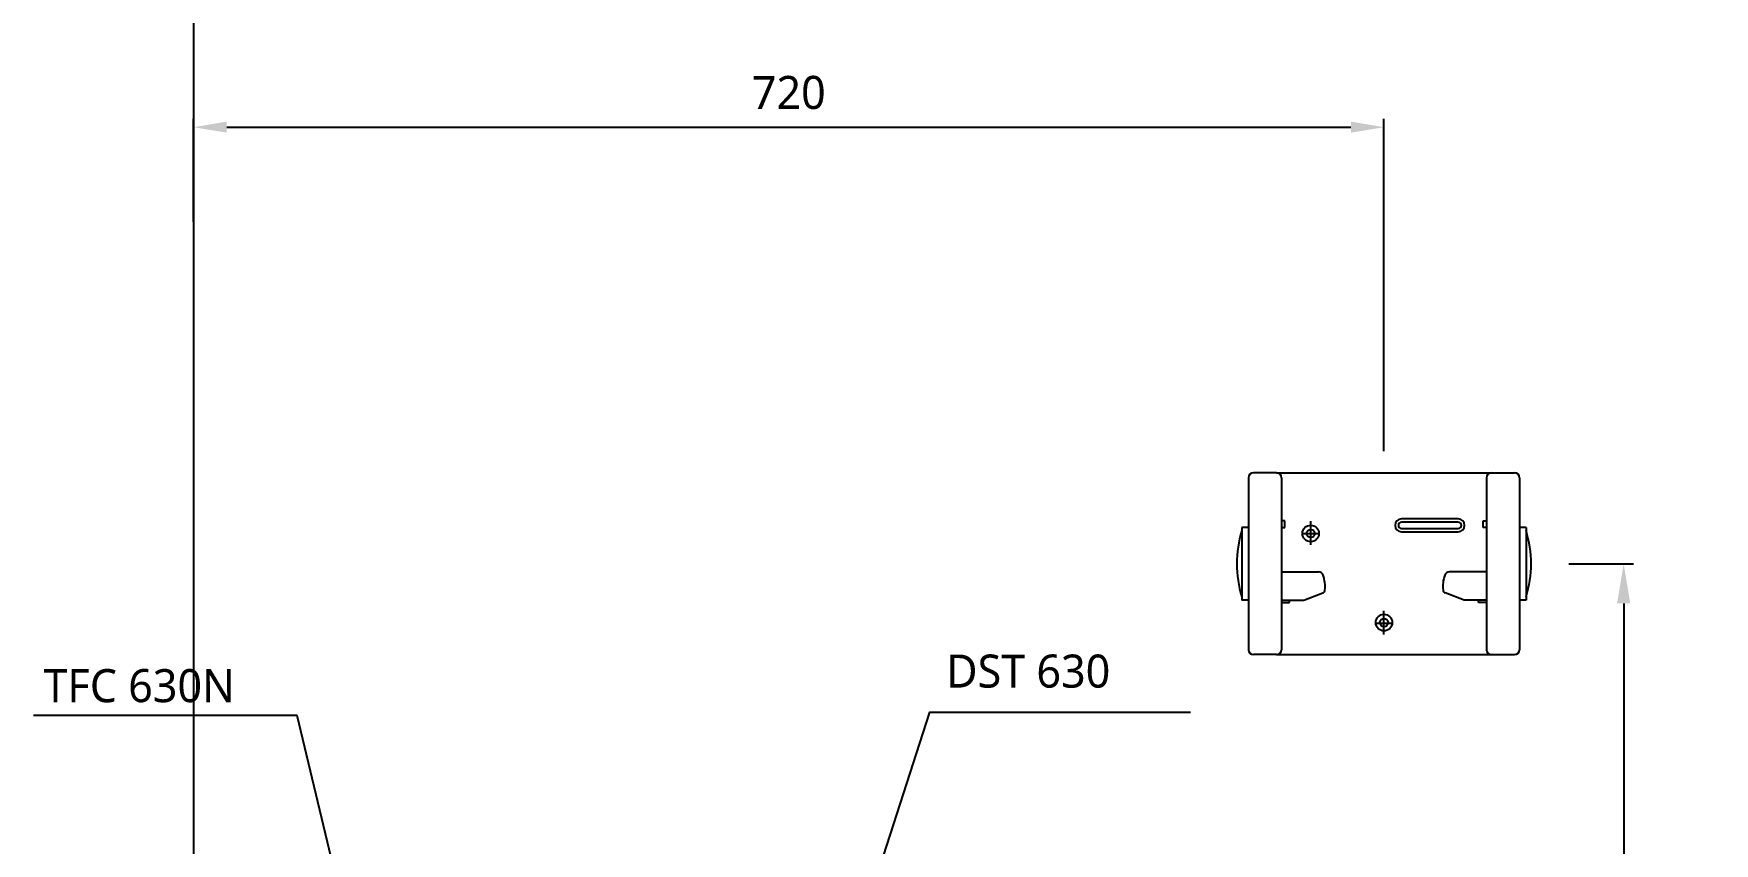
# Model space of a CAD drawing. Extents: x -7692 to 9871, y -72 to 2456.
# Drawn here: x -7652 to -6636, y 817 to 1306 of the extents above; entities that cross this region are included whole.
import ezdxf

# ---------------------------------------------------------------- set-up
doc = ezdxf.new("R2010")
doc.units = 0
doc.header["$LTSCALE"] = 20
doc.header["$MEASUREMENT"] = 0
doc.layers.get('0').update_dxf_attribs({"linetype": 'CONTINUOUS'})
doc.layers.get('DEFPOINTS').update_dxf_attribs({"linetype": 'CONTINUOUS'})
for name, color, linetype in [('1', 7, 'CONTINUOUS'), ('2', 2, 'CONTINUOUS'), ('3', 3, 'CONTINUOUS'), ('4', 4, 'CONTINUOUS'), ('6', 6, 'CONTINUOUS')]:
    doc.layers.add(name, color=color, linetype=linetype)
doc.styles.add('ROMANS', font='NanumGothic.ttf', dxfattribs={"height": 10.144927})
doc.styles.get("Standard").update_dxf_attribs({"font": 'NanumGothic.ttf'})
doc.dimstyles.get("Standard").update_dxf_attribs({"dimtxt": 2.7, "dimasz": 2.5, "dimexe": 1.5, "dimexo": 1.5, "dimgap": 1.5, "dimtad": 1, "dimdec": 0, "dimlfac": 10, "dimzin": 0, "dimdsep": 46, "dimtxsty": 'Standard', "dimcen": 0, "dimclrt": 2, "dimadec": 0, "dimazin": 0, "dimtfac": 1, "dimtdec": 0, "dimtmove": 0, "dimatfit": 3, "dimfxl": 0, "dimtolj": 1, "dimtzin": 0, "dimarcsym": 0})

# ---------------------------------------------------------------- blocks, each defined once
blk = doc.blocks.new('*D35')
at = {"color": 3, "lineweight": -2}
for p, q in [((-6723.6, 985.7), (-6684.4, 985.7)), ((-6690.4, 961.7), (-6690.4, 655.7)), ((-6690.4, 299.7), (-6690.4, 605.7)), ((-6684.4, 275.7), (-6696.4, 275.7))]:
    blk.add_line(p, q, dxfattribs=at)
at = {"color": 3}
for points in [[(-6694.4, 961.7), (-6686.4, 961.7), (-6690.4, 985.7)], [(-6694.4, 299.7), (-6686.4, 299.7), (-6690.4, 275.7)]]:
    blk.add_solid(points, dxfattribs=at)
at = {"layer": 'DEFPOINTS', "color": 0}
for p in [(-6725.4, 985.7), (-6690.4, 275.7), (-6682.6, 275.7)]:
    blk.add_point(p, dxfattribs=at)
at = {"color": 2, "insert": (-6690.4, 630.7), "char_height": 24, "attachment_point": 5}
blk.add_mtext('\\A1;710', dxfattribs=at)
blk = doc.blocks.new('*D36')
at = {"layer": '1', "color": 3, "lineweight": -2}
for p, q in [((-7555.4, 1192.6), (-7555.4, 1254.8)), ((-6835.4, 1053.9), (-6835.4, 1254.8)), ((-7535.4, 1249.8), (-6855.4, 1249.8))]:
    blk.add_line(p, q, dxfattribs=at)
at = {"layer": '1', "color": 3}
for points in [[(-7535.4, 1253.2), (-7535.4, 1246.5), (-7555.4, 1249.8)], [(-6855.4, 1253.2), (-6855.4, 1246.5), (-6835.4, 1249.8)]]:
    blk.add_solid(points, dxfattribs=at)
at = {"layer": 'DEFPOINTS', "color": 0}
for p in [(-6835.4, 1249.8), (-7555.4, 1191.1), (-6835.4, 1052.4)]:
    blk.add_point(p, dxfattribs=at)
at = {"layer": '1', "color": 2, "insert": (-7195.4, 1270.7), "char_height": 20, "attachment_point": 5}
blk.add_mtext('\\A1;720', dxfattribs=at)

msp = doc.modelspace()

# ---------------------------------------------------------------- linework, layer by layer
at = {"color": 3}
msp.add_line((-7492.7, 893.8), (-7652.2, 893.8), dxfattribs=at)
at = {"layer": '1'}
for p, q in [((-6879.7, 997.2), (-6879.7, 1011.5)), ((-6885.1, 1004), (-6874.1, 1004)), ((-6835.4, 942.9), (-6835.4, 957.2)), ((-6840.8, 949.8), (-6829.8, 949.8))]:
    msp.add_line(p, q, dxfattribs=at)
at = {"layer": '3'}
msp.add_line((-7446.8, 702.1), (-7492.7, 893.8), dxfattribs=at)
msp.add_lwpolyline([(-7147.9, 778.4), (-7110.1, 895.9), (-6952.5, 895.9)], dxfattribs=at)
at = {"layer": '4'}
for p, q in [((-6917.4, 1037.7), (-6917.4, 933.7)), ((-6900.4, 1040.7), (-6914.4, 1040.7)), ((-6900.4, 1040.7), (-6770.4, 1040.7)), ((-6897.4, 1037.7), (-6897.4, 933.7)), ((-6773.4, 1037.7), (-6773.4, 933.7)), ((-6770.4, 1040.7), (-6756.4, 1040.7)), ((-6753.4, 1037.7), (-6753.4, 933.7)), ((-6921.4, 1007.7), (-6921.4, 963.7)), ((-6917.4, 1007.7), (-6921.4, 1007.7)), ((-6895.3, 1011.7), (-6897.4, 1011.7)), ((-6897.4, 1007.7), (-6895.3, 1007.7)), ((-6895.3, 1007.7), (-6895.3, 1011.7)), ((-6775.5, 1011.7), (-6773.4, 1011.7)), ((-6775.5, 1007.7), (-6775.5, 1011.7)), ((-6773.4, 1007.7), (-6775.5, 1007.7)), ((-6749.4, 1007.7), (-6753.4, 1007.7)), ((-6749.4, 1007.7), (-6749.4, 963.7)), ((-6897.4, 980.7), (-6874.9, 980.7)), ((-6773.4, 980.7), (-6795.8, 980.7)), ((-6883.9, 963.7), (-6872.4, 968.1)), ((-6786.9, 963.7), (-6798.4, 968.1)), ((-6917.4, 963.7), (-6921.4, 963.7)), ((-6897.4, 963.7), (-6883.9, 963.7)), ((-6897.4, 962.2), (-6892.5, 962.2)), ((-6892.5, 962.2), (-6892.5, 963.7)), ((-6773.4, 963.7), (-6786.9, 963.7)), ((-6778.2, 962.2), (-6778.2, 963.7)), ((-6773.4, 962.2), (-6778.2, 962.2)), ((-6749.4, 963.7), (-6753.4, 963.7)), ((-6900.4, 930.7), (-6914.4, 930.7)), ((-6900.4, 930.7), (-6770.4, 930.7)), ((-6770.4, 930.7), (-6756.4, 930.7))]:
    msp.add_line(p, q, dxfattribs=at)
for points in [[(-6790.5, 1005, 1), (-6790.5, 1012.8), (-6824.8, 1012.8, 1), (-6824.8, 1005)], [(-6790.5, 1007, 1), (-6790.5, 1010.8), (-6824.8, 1010.8, 1), (-6824.8, 1007)]]:
    msp.add_lwpolyline(points, format="xyb", close=True, dxfattribs=at)
for centre, radius in [((-6879.7, 1004), 5), ((-6879.7, 1004), 2.5), ((-6835.4, 950.1), 5), ((-6835.4, 950.1), 2.5)]:
    msp.add_circle(centre, radius, dxfattribs=at)
for centre, radius, start, end in [((-6914.4, 1037.7), 3, 90, 180), ((-6900.4, 1037.7), 3, 0, 90), ((-6770.4, 1037.7), 3, 90, 180), ((-6756.4, 1037.7), 3, 0, 90), ((-6856.2, 985.7), 68.2, 162.9409, 197.0591), ((-6814.6, 985.7), 68.2, 342.9409, 17.0591), ((-6874.9, 977.7), 3, 20.743, 90), ((-6889.5, 972.2), 18.5, 352.3216, 20.743), ((-6781.3, 972.2), 18.5, 159.257, 187.6784), ((-6795.8, 977.7), 3, 90, 159.257), ((-6873.1, 970), 2, 290.9719, 352.3216), ((-6797.7, 970), 2, 187.6784, 249.0281), ((-6914.4, 933.7), 3, 180, 270), ((-6900.4, 933.7), 3, 270, 0), ((-6770.4, 933.7), 3, 180, 270), ((-6756.4, 933.7), 3, 270, 0)]:
    msp.add_arc(centre, radius, start, end, dxfattribs=at)
at = {"layer": '6'}
msp.add_lwpolyline([(-6555.4, 2200.8), (-7555.4, 2200.8), (-7555.4, 275.7), (-5627.9, 275.7), (-5627.9, 1300.7)], dxfattribs=at)

# ---------------------------------------------------------------- texts
at = {"layer": '2', "char_height": 20, "attachment_point": 4, "style": 'ROMANS'}
for s, insert in [('DST 630', (-7100.2, 920.6)), ('TFC 630N', (-7646.2, 911.8))]:
    msp.add_mtext(s, dxfattribs=dict(at, insert=insert))

# ---------------------------------------------------------------- dimensions: what is measured, and where the dimension line sits
dim = msp.add_linear_dim(base=(-6690.4, 275.7), p1=(-6725.4, 985.7), p2=(-6682.6, 275.7), angle=90, dimstyle='Standard', override={"dimscale": 1.2, "dimtxt": 20, "dimasz": 20, "dimexe": 5, "dimgap": 10, "dimtih": 1, "dimtoh": 1, "dimlfac": 1, "dimzin": 12, "dimclrd": 3, "dimclre": 3, "dimazin": 2, "dimarcsym": 1})
dim.commit()
dim.dimension.update_dxf_attribs({"geometry": '*D35', "text_midpoint": (-6690.4, 630.7), "dimtype": 160})
at = {"layer": '1'}
dim = msp.add_linear_dim(base=(-6835.4, 1249.8), p1=(-7555.4, 1191.1), p2=(-6835.4, 1052.4), dimstyle='Standard', override={"dimtxt": 20, "dimasz": 20, "dimexe": 5, "dimgap": 10, "dimlfac": 1, "dimclrd": 3, "dimclre": 3}, dxfattribs=at)
dim.commit()
dim.dimension.update_dxf_attribs({"geometry": '*D36', "text_midpoint": (-7195.4, 1249.8), "dimtype": 160})

doc.saveas('drawing.dxf')
